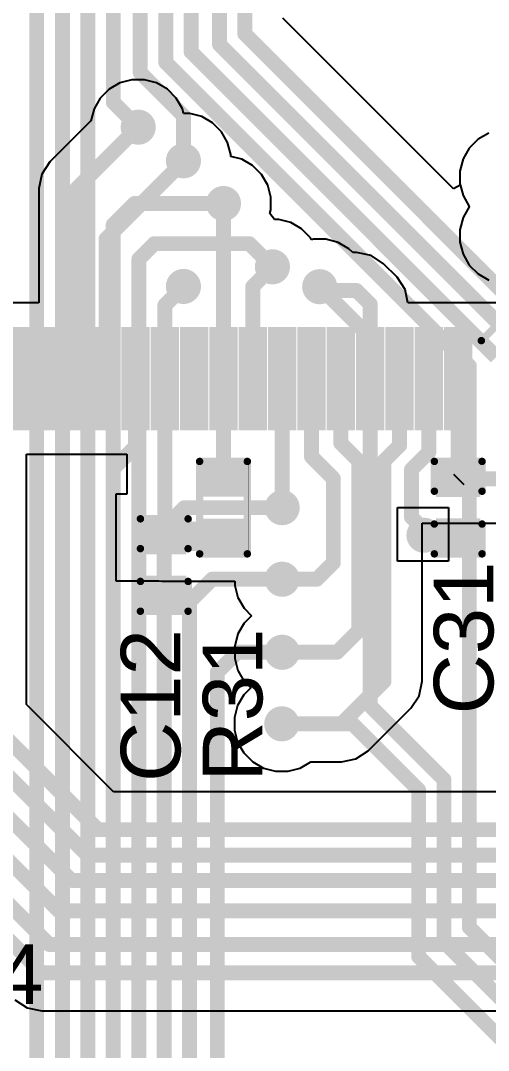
# Model space of a CAD drawing. Header units: millimetres. Extents: x 0 to 214, y 0 to 214.
# Drawn here: x 4.174 to 4.488, y 1.825 to 2.516 of the extents above; entities that cross this region are included whole.
import ezdxf

# ---------------------------------------------------------------- set-up
doc = ezdxf.new("R2010")
doc.units = ezdxf.units.MM
doc.header["$MEASUREMENT"] = 0
for name, color, linetype in [('BottomLayer', 5, 'Continuous'), ('TopLayer', 1, 'Continuous'), ('TopOverlay', 2, 'Continuous'), ('TopPaste', 8, 'Continuous'), ('TopSolder', 216, 'Continuous'), ('ViaHoleLayer', 16, 'Continuous')]:
    doc.layers.add(name, color=color, linetype=linetype)
doc.styles.add('Arial', font='', dxfattribs={"height": 0.2})
doc.styles.get('Arial').set_extended_font_data('Arial')

# ---------------------------------------------------------------- blocks, each defined once
blk = doc.blocks.new('C___0402_17')
at = {"layer": 'TopLayer'}
for points in [[(-0.0275, -0.0125), (-0.0275, 0.0125), (-0.0095, 0.0125), (-0.0095, -0.0125)], [(0.0095, -0.0125), (0.0095, 0.0125), (0.0275, 0.0125), (0.0275, -0.0125)]]:
    blk.add_hatch(color=1, dxfattribs=at).paths.add_polyline_path(points)
at = {"layer": 'TopPaste'}
for points in [[(-0.0275, -0.0125), (-0.0275, 0.0125), (-0.0095, 0.0125), (-0.0095, -0.0125)], [(0.0095, -0.0125), (0.0095, 0.0125), (0.0275, 0.0125), (0.0275, -0.0125)]]:
    blk.add_hatch(color=8, dxfattribs=at).paths.add_polyline_path(points)
at = {"layer": 'TopSolder'}
for points in [[(-0.02986, -0.01486), (-0.02986, 0.01486), (-0.00714, 0.01486), (-0.00714, -0.01486)], [(0.00714, -0.01486), (0.00714, 0.01486), (0.02986, 0.01486), (0.02986, -0.01486)]]:
    blk.add_hatch(color=216, dxfattribs=at).paths.add_polyline_path(points)
at = {"layer": 'TopOverlay', "const_width": 0.005}
for points in [[(-0.031, -0.016), (-0.031, 0.016)], [(-0.011, 0.016), (-0.031, 0.016)], [(0.031, 0.016), (0.011, 0.016)], [(0.031, -0.016), (0.031, 0.016)], [(-0.011, -0.016), (-0.031, -0.016)], [(0.031, -0.016), (0.011, -0.016)]]:
    blk.add_lwpolyline(points, dxfattribs=at)
at = {"layer": 'TopOverlay', "const_width": 0.0025}
for points in [[(-0.03225, 0.016, 1), (-0.02975, 0.016, 1)], [(-0.03225, 0.016, 1), (-0.02975, 0.016, 1)], [(-0.01225, 0.016, 1), (-0.00975, 0.016, 1)], [(0.00975, 0.016, 1), (0.01225, 0.016, 1)], [(0.02975, 0.016, 1), (0.03225, 0.016, 1)], [(0.02975, 0.016, 1), (0.03225, 0.016, 1)], [(-0.03225, -0.016, 1), (-0.02975, -0.016, 1)], [(-0.03225, -0.016, 1), (-0.02975, -0.016, 1)], [(-0.01225, -0.016, 1), (-0.00975, -0.016, 1)], [(0.00975, -0.016, 1), (0.01225, -0.016, 1)], [(0.02975, -0.016, 1), (0.03225, -0.016, 1)], [(0.02975, -0.016, 1), (0.03225, -0.016, 1)]]:
    blk.add_lwpolyline(points, format="xyb", close=True, dxfattribs=at)
blk = doc.blocks.new('C___0402_20')
at = {"layer": 'TopLayer'}
for points in [[(-0.0275, -0.0125), (-0.0275, 0.0125), (-0.0095, 0.0125), (-0.0095, -0.0125)], [(0.0095, -0.0125), (0.0095, 0.0125), (0.0275, 0.0125), (0.0275, -0.0125)]]:
    blk.add_hatch(color=1, dxfattribs=at).paths.add_polyline_path(points)
at = {"layer": 'TopPaste'}
for points in [[(-0.0275, -0.0125), (-0.0275, 0.0125), (-0.0095, 0.0125), (-0.0095, -0.0125)], [(0.0095, -0.0125), (0.0095, 0.0125), (0.0275, 0.0125), (0.0275, -0.0125)]]:
    blk.add_hatch(color=8, dxfattribs=at).paths.add_polyline_path(points)
at = {"layer": 'TopSolder'}
for points in [[(-0.02986, -0.01486), (-0.02986, 0.01486), (-0.00714, 0.01486), (-0.00714, -0.01486)], [(0.00714, -0.01486), (0.00714, 0.01486), (0.02986, 0.01486), (0.02986, -0.01486)]]:
    blk.add_hatch(color=216, dxfattribs=at).paths.add_polyline_path(points)
at = {"layer": 'TopOverlay', "const_width": 0.005}
for points in [[(-0.031, -0.016), (-0.031, 0.016)], [(-0.011, 0.016), (-0.031, 0.016)], [(0.031, 0.016), (0.011, 0.016)], [(0.031, -0.016), (0.031, 0.016)], [(-0.011, -0.016), (-0.031, -0.016)], [(0.031, -0.016), (0.011, -0.016)]]:
    blk.add_lwpolyline(points, dxfattribs=at)
at = {"layer": 'TopOverlay', "const_width": 0.0025}
for points in [[(-0.03225, 0.016, 1), (-0.02975, 0.016, 1)], [(-0.03225, 0.016, 1), (-0.02975, 0.016, 1)], [(-0.01225, 0.016, 1), (-0.00975, 0.016, 1)], [(0.00975, 0.016, 1), (0.01225, 0.016, 1)], [(0.02975, 0.016, 1), (0.03225, 0.016, 1)], [(0.02975, 0.016, 1), (0.03225, 0.016, 1)], [(-0.03225, -0.016, 1), (-0.02975, -0.016, 1)], [(-0.03225, -0.016, 1), (-0.02975, -0.016, 1)], [(-0.01225, -0.016, 1), (-0.00975, -0.016, 1)], [(0.00975, -0.016, 1), (0.01225, -0.016, 1)], [(0.02975, -0.016, 1), (0.03225, -0.016, 1)], [(0.02975, -0.016, 1), (0.03225, -0.016, 1)]]:
    blk.add_lwpolyline(points, format="xyb", close=True, dxfattribs=at)
blk = doc.blocks.new('LQFP_144_20_20__126')
at = {"layer": 'TopLayer'}
for points in [[(0.0437, -0.45118), (0.0437, -0.38976), (0.05472, -0.38976), (0.05472, -0.45118)], [(0.06339, -0.45118), (0.06339, -0.38976), (0.07441, -0.38976), (0.07441, -0.45118)], [(0.08307, -0.45118), (0.08307, -0.38976), (0.09409, -0.38976), (0.09409, -0.45118)], [(0.10276, -0.45118), (0.10276, -0.38976), (0.11378, -0.38976), (0.11378, -0.45118)], [(0.12244, -0.45118), (0.12244, -0.38976), (0.13346, -0.38976), (0.13346, -0.45118)], [(0.14213, -0.45118), (0.14213, -0.38976), (0.15315, -0.38976), (0.15315, -0.45118)], [(0.16181, -0.45118), (0.16181, -0.38976), (0.17283, -0.38976), (0.17283, -0.45118)], [(0.1815, -0.45118), (0.1815, -0.38976), (0.19252, -0.38976), (0.19252, -0.45118)], [(0.20118, -0.45118), (0.20118, -0.38976), (0.2122, -0.38976), (0.2122, -0.45118)], [(0.22087, -0.45118), (0.22087, -0.38976), (0.23189, -0.38976), (0.23189, -0.45118)], [(0.24055, -0.45118), (0.24055, -0.38976), (0.25157, -0.38976), (0.25157, -0.45118)], [(0.26024, -0.45118), (0.26024, -0.38976), (0.27126, -0.38976), (0.27126, -0.45118)], [(0.27992, -0.45118), (0.27992, -0.38976), (0.29094, -0.38976), (0.29094, -0.45118)], [(0.29961, -0.45118), (0.29961, -0.38976), (0.31063, -0.38976), (0.31063, -0.45118)], [(0.31929, -0.45118), (0.31929, -0.38976), (0.33031, -0.38976), (0.33031, -0.45118)], [(0.33898, -0.45118), (0.33898, -0.38976), (0.35, -0.38976), (0.35, -0.45118)]]:
    blk.add_hatch(color=1, dxfattribs=at).paths.add_polyline_path(points)
at = {"layer": 'TopPaste'}
for points in [[(0.0437, -0.45118), (0.0437, -0.38976), (0.05472, -0.38976), (0.05472, -0.45118)], [(0.06339, -0.45118), (0.06339, -0.38976), (0.07441, -0.38976), (0.07441, -0.45118)], [(0.08307, -0.45118), (0.08307, -0.38976), (0.09409, -0.38976), (0.09409, -0.45118)], [(0.10276, -0.45118), (0.10276, -0.38976), (0.11378, -0.38976), (0.11378, -0.45118)], [(0.12244, -0.45118), (0.12244, -0.38976), (0.13346, -0.38976), (0.13346, -0.45118)], [(0.14213, -0.45118), (0.14213, -0.38976), (0.15315, -0.38976), (0.15315, -0.45118)], [(0.16181, -0.45118), (0.16181, -0.38976), (0.17283, -0.38976), (0.17283, -0.45118)], [(0.1815, -0.45118), (0.1815, -0.38976), (0.19252, -0.38976), (0.19252, -0.45118)], [(0.20118, -0.45118), (0.20118, -0.38976), (0.2122, -0.38976), (0.2122, -0.45118)], [(0.22087, -0.45118), (0.22087, -0.38976), (0.23189, -0.38976), (0.23189, -0.45118)], [(0.24055, -0.45118), (0.24055, -0.38976), (0.25157, -0.38976), (0.25157, -0.45118)], [(0.26024, -0.45118), (0.26024, -0.38976), (0.27126, -0.38976), (0.27126, -0.45118)], [(0.27992, -0.45118), (0.27992, -0.38976), (0.29094, -0.38976), (0.29094, -0.45118)], [(0.29961, -0.45118), (0.29961, -0.38976), (0.31063, -0.38976), (0.31063, -0.45118)], [(0.31929, -0.45118), (0.31929, -0.38976), (0.33031, -0.38976), (0.33031, -0.45118)], [(0.33898, -0.45118), (0.33898, -0.38976), (0.35, -0.38976), (0.35, -0.45118)]]:
    blk.add_hatch(color=8, dxfattribs=at).paths.add_polyline_path(points)
at = {"layer": 'TopSolder'}
for points in [[(0.0397, -0.45518), (0.0397, -0.38576), (0.05872, -0.38576), (0.05872, -0.45518)], [(0.05939, -0.45518), (0.05939, -0.38576), (0.07841, -0.38576), (0.07841, -0.45518)], [(0.07907, -0.45518), (0.07907, -0.38576), (0.09809, -0.38576), (0.09809, -0.45518)], [(0.09876, -0.45518), (0.09876, -0.38576), (0.11778, -0.38576), (0.11778, -0.45518)], [(0.11844, -0.45518), (0.11844, -0.38576), (0.13746, -0.38576), (0.13746, -0.45518)], [(0.13813, -0.45518), (0.13813, -0.38576), (0.15715, -0.38576), (0.15715, -0.45518)], [(0.15781, -0.45518), (0.15781, -0.38576), (0.17683, -0.38576), (0.17683, -0.45518)], [(0.1775, -0.45518), (0.1775, -0.38576), (0.19652, -0.38576), (0.19652, -0.45518)], [(0.19718, -0.45518), (0.19718, -0.38576), (0.2162, -0.38576), (0.2162, -0.45518)], [(0.21687, -0.45518), (0.21687, -0.38576), (0.23589, -0.38576), (0.23589, -0.45518)], [(0.23655, -0.45518), (0.23655, -0.38576), (0.25557, -0.38576), (0.25557, -0.45518)], [(0.25624, -0.45518), (0.25624, -0.38576), (0.27526, -0.38576), (0.27526, -0.45518)], [(0.27592, -0.45518), (0.27592, -0.38576), (0.29494, -0.38576), (0.29494, -0.45518)], [(0.29561, -0.45518), (0.29561, -0.38576), (0.31463, -0.38576), (0.31463, -0.45518)], [(0.31529, -0.45518), (0.31529, -0.38576), (0.33431, -0.38576), (0.33431, -0.45518)], [(0.33498, -0.45518), (0.33498, -0.38576), (0.354, -0.38576), (0.354, -0.45518)]]:
    blk.add_hatch(color=216, dxfattribs=at).paths.add_polyline_path(points)
at = {"layer": 'TopOverlay', "const_width": 0.005}
blk.add_lwpolyline([(0.36, -0.395), (0.395, -0.36)], dxfattribs=at)
at = {"layer": 'TopOverlay', "const_width": 0.0025}
blk.add_lwpolyline([(0.35875, -0.395, 1), (0.36125, -0.395, 1)], format="xyb", close=True, dxfattribs=at)
blk = doc.blocks.new('R___0402_415')
at = {"layer": 'TopLayer'}
for points in [[(-0.0275, -0.0125), (-0.0275, 0.0125), (-0.0095, 0.0125), (-0.0095, -0.0125)], [(0.0095, -0.0125), (0.0095, 0.0125), (0.0275, 0.0125), (0.0275, -0.0125)]]:
    blk.add_hatch(color=1, dxfattribs=at).paths.add_polyline_path(points)
at = {"layer": 'TopPaste'}
for points in [[(-0.0275, -0.0125), (-0.0275, 0.0125), (-0.0095, 0.0125), (-0.0095, -0.0125)], [(0.0095, -0.0125), (0.0095, 0.0125), (0.0275, 0.0125), (0.0275, -0.0125)]]:
    blk.add_hatch(color=8, dxfattribs=at).paths.add_polyline_path(points)
at = {"layer": 'TopSolder'}
for points in [[(-0.02967, -0.01467), (-0.02967, 0.01467), (-0.00733, 0.01467), (-0.00733, -0.01467)], [(0.00733, -0.01467), (0.00733, 0.01467), (0.02967, 0.01467), (0.02967, -0.01467)]]:
    blk.add_hatch(color=216, dxfattribs=at).paths.add_polyline_path(points)
at = {"layer": 'TopOverlay'}
for points, const_width in [([(-0.031, 0.016), (0.031, 0.016)], 0.005), ([(-0.031, 0.016), (-0.031, -0.016)], 0.005), ([(0.031, 0.016), (0.031, -0.016)], 0.005), ([(-0.031, -0.016), (0.031, -0.016)], 0.005), ([(-0.032, -0.017), (0.032, -0.017)], 0.000127)]:
    blk.add_lwpolyline(points, dxfattribs=dict(at, const_width=const_width))
for points, const_width in [([(-0.03225, 0.016, 1), (-0.02975, 0.016, 1)], 0.0025), ([(-0.03225, 0.016, 1), (-0.02975, 0.016, 1)], 0.0025), ([(0.02975, 0.016, 1), (0.03225, 0.016, 1)], 0.0025), ([(0.02975, 0.016, 1), (0.03225, 0.016, 1)], 0.0025), ([(-0.03225, -0.016, 1), (-0.02975, -0.016, 1)], 0.0025), ([(-0.03225, -0.016, 1), (-0.02975, -0.016, 1)], 0.0025), ([(0.02975, -0.016, 1), (0.03225, -0.016, 1)], 0.0025), ([(0.02975, -0.016, 1), (0.03225, -0.016, 1)], 0.0025), ([(-0.03203, -0.017, 1), (-0.03197, -0.017, 1)], 0.0000635), ([(0.03197, -0.017, 1), (0.03203, -0.017, 1)], 0.0000635)]:
    blk.add_lwpolyline(points, format="xyb", close=True, dxfattribs=dict(at, const_width=const_width))

msp = doc.modelspace()

# ---------------------------------------------------------------- hatches: boundary and pattern name
at = {"layer": 'BottomLayer'}
h = msp.add_hatch(color=5, dxfattribs=at)
edge = h.paths.add_edge_path()
edge.add_arc((4.25267, 2.44421), 0.01181, 0, 360)
h = msp.add_hatch(color=5, dxfattribs=at)
edge = h.paths.add_edge_path()
edge.add_arc((4.28301, 2.42164), 0.01181, 0, 360)
h = msp.add_hatch(color=5, dxfattribs=at)
edge = h.paths.add_edge_path()
edge.add_arc((4.30988, 2.393), 0.01181, 0, 360)
h = msp.add_hatch(color=5, dxfattribs=at)
edge = h.paths.add_edge_path()
edge.add_arc((4.34272, 2.35053), 0.01181, 0, 360)
h = msp.add_hatch(color=5, dxfattribs=at)
edge = h.paths.add_edge_path()
edge.add_arc((4.28301, 2.33737), 0.01181, 0, 360)
h = msp.add_hatch(color=5, dxfattribs=at)
edge = h.paths.add_edge_path()
edge.add_arc((4.37444, 2.3372), 0.01181, 0, 360)
h = msp.add_hatch(color=5, dxfattribs=at)
edge = h.paths.add_edge_path()
edge.add_arc((4.34925, 2.189), 0.01181, 0, 360)
h = msp.add_hatch(color=5, dxfattribs=at)
edge = h.paths.add_edge_path()
edge.add_arc((4.4444, 2.1705), 0.01181, 0, 360)
h = msp.add_hatch(color=5, dxfattribs=at)
edge = h.paths.add_edge_path()
edge.add_arc((4.34925, 2.141), 0.01181, 0, 360)
h = msp.add_hatch(color=5, dxfattribs=at)
edge = h.paths.add_edge_path()
edge.add_arc((4.34925, 2.092), 0.01181, 0, 360)
h = msp.add_hatch(color=5, dxfattribs=at)
edge = h.paths.add_edge_path()
edge.add_arc((4.349, 2.044), 0.01181, 0, 360)
at = {"layer": 'TopLayer'}
h = msp.add_hatch(color=1, dxfattribs=at)
edge = h.paths.add_edge_path()
edge.add_arc((4.25267, 2.44421), 0.01181, 0, 360)
h = msp.add_hatch(color=1, dxfattribs=at)
edge = h.paths.add_edge_path()
edge.add_arc((4.28301, 2.42164), 0.01181, 0, 360)
h = msp.add_hatch(color=1, dxfattribs=at)
edge = h.paths.add_edge_path()
edge.add_arc((4.30988, 2.393), 0.01181, 0, 360)
h = msp.add_hatch(color=1, dxfattribs=at)
edge = h.paths.add_edge_path()
edge.add_arc((4.34272, 2.35053), 0.01181, 0, 360)
h = msp.add_hatch(color=1, dxfattribs=at)
edge = h.paths.add_edge_path()
edge.add_arc((4.28301, 2.33737), 0.01181, 0, 360)
h = msp.add_hatch(color=1, dxfattribs=at)
edge = h.paths.add_edge_path()
edge.add_arc((4.37444, 2.3372), 0.01181, 0, 360)
h = msp.add_hatch(color=1, dxfattribs=at)
edge = h.paths.add_edge_path()
edge.add_arc((4.34925, 2.189), 0.01181, 0, 360)
for points in [[(4.26844, 2.16001), (4.32238, 2.16001), (4.32238, 2.1795), (4.26844, 2.1795)], [(4.4444, 2.1615), (4.47986, 2.1615), (4.47986, 2.1795), (4.4444, 2.1795)]]:
    msp.add_hatch(color=1, dxfattribs=at).paths.add_polyline_path(points)
h = msp.add_hatch(color=1, dxfattribs=at)
edge = h.paths.add_edge_path()
edge.add_arc((4.4444, 2.1705), 0.01181, 0, 360)
h = msp.add_hatch(color=1, dxfattribs=at)
edge = h.paths.add_edge_path()
edge.add_arc((4.34925, 2.141), 0.01181, 0, 360)
h = msp.add_hatch(color=1, dxfattribs=at)
edge = h.paths.add_edge_path()
edge.add_arc((4.34925, 2.092), 0.01181, 0, 360)
h = msp.add_hatch(color=1, dxfattribs=at)
edge = h.paths.add_edge_path()
edge.add_arc((4.349, 2.044), 0.01181, 0, 360)
at = {"layer": 'ViaHoleLayer'}
h = msp.add_hatch(color=16, dxfattribs=at)
edge = h.paths.add_edge_path()
edge.add_arc((4.25267, 2.44421), 0.00591, 0, 360)
h = msp.add_hatch(color=16, dxfattribs=at)
edge = h.paths.add_edge_path()
edge.add_arc((4.28301, 2.42164), 0.00591, 0, 360)
h = msp.add_hatch(color=16, dxfattribs=at)
edge = h.paths.add_edge_path()
edge.add_arc((4.30988, 2.393), 0.00591, 0, 360)
h = msp.add_hatch(color=16, dxfattribs=at)
edge = h.paths.add_edge_path()
edge.add_arc((4.34272, 2.35053), 0.00591, 0, 360)
h = msp.add_hatch(color=16, dxfattribs=at)
edge = h.paths.add_edge_path()
edge.add_arc((4.28301, 2.33737), 0.00591, 0, 360)
h = msp.add_hatch(color=16, dxfattribs=at)
edge = h.paths.add_edge_path()
edge.add_arc((4.37444, 2.3372), 0.00591, 0, 360)
h = msp.add_hatch(color=16, dxfattribs=at)
edge = h.paths.add_edge_path()
edge.add_arc((4.34925, 2.189), 0.00591, 0, 360)
h = msp.add_hatch(color=16, dxfattribs=at)
edge = h.paths.add_edge_path()
edge.add_arc((4.4444, 2.1705), 0.00591, 0, 360)
h = msp.add_hatch(color=16, dxfattribs=at)
edge = h.paths.add_edge_path()
edge.add_arc((4.34925, 2.141), 0.00591, 0, 360)
h = msp.add_hatch(color=16, dxfattribs=at)
edge = h.paths.add_edge_path()
edge.add_arc((4.34925, 2.092), 0.00591, 0, 360)
h = msp.add_hatch(color=16, dxfattribs=at)
edge = h.paths.add_edge_path()
edge.add_arc((4.349, 2.044), 0.00591, 0, 360)

# ---------------------------------------------------------------- linework, layer by layer
at = {"layer": 'BottomLayer'}
for p, q in [((4.46426, 2.40275), (4.34965, 2.51736)), ((4.48798, 2.44024), (4.48073, 2.43606)), ((4.48073, 2.43606), (4.47481, 2.43013)), ((4.47481, 2.43013), (4.47062, 2.42288)), ((4.47062, 2.42288), (4.46845, 2.41479)), ((4.46845, 2.41479), (4.46845, 2.40641)), ((4.46874, 2.40534), (4.46426, 2.40275)), ((4.46845, 2.40641), (4.46874, 2.40534)), ((4.42669, 2.15318), (4.42669, 2.18916)), ((4.42669, 2.18916), (4.46091, 2.18916)), ((4.46091, 2.18916), (4.46091, 2.15318)), ((4.46091, 2.15318), (4.42669, 2.15318))]:
    msp.add_line(p, q, dxfattribs=at)
at = {"layer": 'BottomLayer', "const_width": 0.01}
for points in [[(4.28816, 2.49472), (4.28816, 3.0615)], [(4.30716, 2.49976), (4.30716, 3.04184)], [(4.27116, 2.48767), (4.27116, 2.85227)], [(4.25395, 2.48085), (4.25395, 2.82643)], [(4.23595, 2.46093), (4.23595, 2.81544)], [(4.21887, 2.128), (4.21887, 2.75813)], [(4.32416, 2.5068), (4.32416, 2.72883)], [(4.20187, 2.128), (4.20187, 2.71813)], [(4.18452, 2.128), (4.18452, 2.67248)], [(4.32416, 2.5068), (4.53083, 2.30013)], [(4.30716, 2.49976), (4.51183, 2.29509)], [(4.28816, 2.49472), (4.49283, 2.29005)], [(4.27116, 2.48767), (4.47482, 2.28402)], [(4.25395, 2.48085), (4.28301, 2.45179)], [(4.23595, 2.46093), (4.25267, 2.44421)], [(4.28301, 2.42164), (4.28301, 2.45179)], [(4.23587, 2.37873), (4.25014, 2.393)], [(4.25014, 2.393), (4.30988, 2.393)], [(4.23587, 2.128), (4.23587, 2.37873)], [(4.25314, 2.35578), (4.26341, 2.36605)], [(4.26341, 2.36605), (4.32721, 2.36605)], [(4.32721, 2.36605), (4.34272, 2.35053)], [(4.25314, 0.46156), (4.25314, 2.35578)], [(4.37444, 2.3372), (4.4083, 2.30335)], [(4.4083, 2.05611), (4.4083, 2.30335)], [(4.47482, 1.90748), (4.47482, 2.28402)], [(4.27014, 2.17547), (4.28367, 2.189)], [(4.28367, 2.189), (4.34925, 2.189)], [(4.27014, 0.45452), (4.27014, 2.17547)], [(4.28714, 2.12583), (4.30231, 2.141)], [(4.30231, 2.141), (4.34925, 2.141)], [(4.18452, 2.128), (4.18452, 0.48911)], [(4.20187, 2.128), (4.20187, 0.48241)], [(4.21887, 2.128), (4.21887, 0.47537)], [(4.23587, 2.128), (4.23587, 0.46833)], [(4.28714, 0.4336), (4.28714, 2.12583)], [(4.30575, 2.0785), (4.31924, 2.092)], [(4.31924, 2.092), (4.34925, 2.092)], [(4.30575, 0.4116), (4.30575, 2.0785)], [(4.4083, 2.05611), (4.45782, 2.00659)], [(4.349, 2.044), (4.39637, 2.044)], [(4.39637, 2.044), (4.44082, 1.99955)], [(4.45782, 1.89761), (4.45782, 2.00659)], [(4.44082, 1.88778), (4.44082, 1.99955)], [(4.47482, 1.90748), (4.5434, 1.83889)], [(4.45782, 1.89761), (4.53553, 1.81989)], [(4.44082, 1.88778), (4.53177, 1.79683)]]:
    msp.add_lwpolyline(points, dxfattribs=at)
at = {"layer": 'BottomLayer', "const_width": 0.005}
for points in [[(4.32166, 2.5068, 1), (4.32666, 2.5068, 1)], [(4.32166, 2.5068, 1), (4.32666, 2.5068, 1)], [(4.30466, 2.49976, 1), (4.30966, 2.49976, 1)], [(4.30466, 2.49976, 1), (4.30966, 2.49976, 1)], [(4.28566, 2.49472, 1), (4.29066, 2.49472, 1)], [(4.28566, 2.49472, 1), (4.29066, 2.49472, 1)], [(4.26866, 2.48767, 1), (4.27366, 2.48767, 1)], [(4.26866, 2.48767, 1), (4.27366, 2.48767, 1)], [(4.25145, 2.48085, 1), (4.25645, 2.48085, 1)], [(4.25145, 2.48085, 1), (4.25645, 2.48085, 1)], [(4.23345, 2.46093, 1), (4.23845, 2.46093, 1)], [(4.23345, 2.46093, 1), (4.23845, 2.46093, 1)], [(4.28051, 2.45179, 1), (4.28551, 2.45179, 1)], [(4.28051, 2.45179, 1), (4.28551, 2.45179, 1)], [(4.25017, 2.44421, 1), (4.25517, 2.44421, 1)], [(4.28051, 2.42164, 1), (4.28551, 2.42164, 1)], [(4.24764, 2.393, 1), (4.25264, 2.393, 1)], [(4.24764, 2.393, 1), (4.25264, 2.393, 1)], [(4.30738, 2.393, 1), (4.31238, 2.393, 1)], [(4.23337, 2.37873, 1), (4.23837, 2.37873, 1)], [(4.23337, 2.37873, 1), (4.23837, 2.37873, 1)], [(4.26091, 2.36605, 1), (4.26591, 2.36605, 1)], [(4.26091, 2.36605, 1), (4.26591, 2.36605, 1)], [(4.32471, 2.36605, 1), (4.32971, 2.36605, 1)], [(4.32471, 2.36605, 1), (4.32971, 2.36605, 1)], [(4.25064, 2.35578, 1), (4.25564, 2.35578, 1)], [(4.25064, 2.35578, 1), (4.25564, 2.35578, 1)], [(4.34022, 2.35053, 1), (4.34522, 2.35053, 1)], [(4.37194, 2.3372, 1), (4.37694, 2.3372, 1)], [(4.4058, 2.30335, 1), (4.4108, 2.30335, 1)], [(4.4058, 2.30335, 1), (4.4108, 2.30335, 1)], [(4.47232, 2.28402, 1), (4.47732, 2.28402, 1)], [(4.47232, 2.28402, 1), (4.47732, 2.28402, 1)], [(4.28117, 2.189, 1), (4.28617, 2.189, 1)], [(4.28117, 2.189, 1), (4.28617, 2.189, 1)], [(4.34675, 2.189, 1), (4.35175, 2.189, 1)], [(4.26764, 2.17547, 1), (4.27264, 2.17547, 1)], [(4.26764, 2.17547, 1), (4.27264, 2.17547, 1)], [(4.29981, 2.141, 1), (4.30481, 2.141, 1)], [(4.29981, 2.141, 1), (4.30481, 2.141, 1)], [(4.34675, 2.141, 1), (4.35175, 2.141, 1)], [(4.18202, 2.128, 1), (4.18702, 2.128, 1)], [(4.18202, 2.128, 1), (4.18702, 2.128, 1)], [(4.19937, 2.128, 1), (4.20437, 2.128, 1)], [(4.19937, 2.128, 1), (4.20437, 2.128, 1)], [(4.21637, 2.128, 1), (4.22137, 2.128, 1)], [(4.21637, 2.128, 1), (4.22137, 2.128, 1)], [(4.23337, 2.128, 1), (4.23837, 2.128, 1)], [(4.23337, 2.128, 1), (4.23837, 2.128, 1)], [(4.28464, 2.12583, 1), (4.28964, 2.12583, 1)], [(4.28464, 2.12583, 1), (4.28964, 2.12583, 1)], [(4.31674, 2.092, 1), (4.32174, 2.092, 1)], [(4.31674, 2.092, 1), (4.32174, 2.092, 1)], [(4.34675, 2.092, 1), (4.35175, 2.092, 1)], [(4.30325, 2.0785, 1), (4.30825, 2.0785, 1)], [(4.30325, 2.0785, 1), (4.30825, 2.0785, 1)], [(4.4058, 2.05611, 1), (4.4108, 2.05611, 1)], [(4.4058, 2.05611, 1), (4.4108, 2.05611, 1)], [(4.3465, 2.044, 1), (4.3515, 2.044, 1)], [(4.39387, 2.044, 1), (4.39887, 2.044, 1)], [(4.39387, 2.044, 1), (4.39887, 2.044, 1)], [(4.45532, 2.00659, 1), (4.46032, 2.00659, 1)], [(4.45532, 2.00659, 1), (4.46032, 2.00659, 1)], [(4.43832, 1.99955, 1), (4.44332, 1.99955, 1)], [(4.43832, 1.99955, 1), (4.44332, 1.99955, 1)], [(4.47232, 1.90748, 1), (4.47732, 1.90748, 1)], [(4.47232, 1.90748, 1), (4.47732, 1.90748, 1)], [(4.45532, 1.89761, 1), (4.46032, 1.89761, 1)], [(4.45532, 1.89761, 1), (4.46032, 1.89761, 1)], [(4.43832, 1.88778, 1), (4.44332, 1.88778, 1)], [(4.43832, 1.88778, 1), (4.44332, 1.88778, 1)]]:
    msp.add_lwpolyline(points, format="xyb", close=True, dxfattribs=at)
at = {"layer": 'TopLayer'}
for p, q in [((4.24039, 2.47385), (4.23314, 2.46966)), ((4.24848, 2.47602), (4.24039, 2.47385)), ((4.25686, 2.47602), (4.24848, 2.47602)), ((4.26495, 2.47385), (4.25686, 2.47602)), ((4.2722, 2.46966), (4.26495, 2.47385)), ((4.23314, 2.46966), (4.22722, 2.46374)), ((4.27813, 2.46374), (4.2722, 2.46966)), ((4.22722, 2.46374), (4.22303, 2.45649)), ((4.28231, 2.45649), (4.27813, 2.46374)), ((4.22303, 2.45649), (4.22088, 2.44846)), ((4.28313, 2.45345), (4.28231, 2.45649)), ((4.28719, 2.45345), (4.28313, 2.45345)), ((4.29528, 2.45128), (4.28719, 2.45345)), ((4.22088, 2.44846), (4.19343, 2.42101)), ((4.30254, 2.4471), (4.29528, 2.45128)), ((4.30846, 2.44117), (4.30254, 2.4471)), ((4.31265, 2.43392), (4.30846, 2.44117)), ((4.48798, 2.44024), (4.48073, 2.43606)), ((4.31482, 2.42583), (4.31265, 2.43392)), ((4.48073, 2.43606), (4.47481, 2.43013)), ((4.31482, 2.42461), (4.31482, 2.42583)), ((4.32215, 2.42264), (4.31482, 2.42461)), ((4.47481, 2.43013), (4.47062, 2.42288)), ((4.19343, 2.42101), (4.1879, 2.41274)), ((4.32941, 2.41846), (4.32215, 2.42264)), ((4.33533, 2.41253), (4.32941, 2.41846)), ((4.47062, 2.42288), (4.46845, 2.41479)), ((4.1879, 2.41274), (4.18596, 2.40299)), ((4.33952, 2.40528), (4.33533, 2.41253)), ((4.46845, 2.41479), (4.46845, 2.40641)), ((4.34169, 2.39719), (4.33952, 2.40528)), ((4.46845, 2.40641), (4.47062, 2.39832)), ((4.18596, 2.40299), (4.18596, 2.32627)), ((4.34169, 2.38881), (4.34169, 2.39719)), ((4.47062, 2.39832), (4.47481, 2.39107)), ((4.47481, 2.39076), (4.47062, 2.38351)), ((4.47481, 2.39107), (4.47496, 2.39092)), ((4.47496, 2.39092), (4.47481, 2.39076)), ((4.34102, 2.38631), (4.34169, 2.38881)), ((4.34406, 2.38234), (4.34102, 2.38631)), ((4.47062, 2.38351), (4.46845, 2.37542)), ((4.34691, 2.38234), (4.34406, 2.38234)), ((4.355, 2.38018), (4.34691, 2.38234)), ((4.36225, 2.37599), (4.355, 2.38018)), ((4.36817, 2.37006), (4.36225, 2.37599)), ((4.36898, 2.36867), (4.36817, 2.37006)), ((4.46845, 2.37542), (4.46845, 2.36704)), ((4.37025, 2.36901), (4.36898, 2.36867)), ((4.37863, 2.36901), (4.37025, 2.36901)), ((4.38672, 2.36685), (4.37863, 2.36901)), ((4.39397, 2.36266), (4.38672, 2.36685)), ((4.39655, 2.36009), (4.39397, 2.36266)), ((4.46845, 2.36704), (4.47062, 2.35895)), ((4.39923, 2.36009), (4.39655, 2.36009)), ((4.40898, 2.35815), (4.39923, 2.36009)), ((4.41725, 2.35262), (4.40898, 2.35815)), ((4.47062, 2.35895), (4.47481, 2.3517)), ((4.42632, 2.34355), (4.41725, 2.35262)), ((4.47481, 2.3517), (4.48073, 2.34578)), ((4.43185, 2.33528), (4.42632, 2.34355)), ((4.48073, 2.34578), (4.48798, 2.34159)), ((4.43364, 2.32627), (4.43185, 2.33528)), ((4.18596, 2.32627), (4.09914, 2.32627)), ((4.49263, 2.32627), (4.43364, 2.32627)), ((4.17763, 2.05701), (4.17763, 2.22485)), ((4.17763, 2.22485), (4.24502, 2.22485)), ((4.24502, 2.22485), (4.24502, 2.19801)), ((4.24502, 2.19801), (4.23764, 2.19801)), ((4.23764, 2.19801), (4.23764, 2.14001)), ((4.44308, 2.07259), (4.44308, 2.1785)), ((4.44308, 2.1785), (4.49986, 2.1785)), ((4.23764, 2.14001), (4.26647, 2.14001)), ((4.26647, 2.14001), (4.26844, 2.13962)), ((4.26844, 2.13962), (4.31743, 2.13962)), ((4.31743, 2.13962), (4.31743, 2.13681)), ((4.31743, 2.13681), (4.3196, 2.12872)), ((4.3196, 2.12872), (4.32379, 2.12147)), ((4.32379, 2.12147), (4.32876, 2.1165)), ((4.32876, 2.1165), (4.32379, 2.11153)), ((4.32379, 2.11153), (4.3196, 2.10428)), ((4.3196, 2.10428), (4.31743, 2.09619)), ((4.31743, 2.09619), (4.31743, 2.08781)), ((4.31743, 2.08781), (4.3196, 2.07972)), ((4.3196, 2.07972), (4.32379, 2.07247)), ((4.32379, 2.07247), (4.32814, 2.06812)), ((4.44113, 2.06283), (4.44308, 2.07259)), ((4.32814, 2.06812), (4.32354, 2.06353)), ((4.32354, 2.06353), (4.31936, 2.05628)), ((4.43561, 2.05456), (4.44113, 2.06283)), ((4.23617, 1.99847), (4.17763, 2.05701)), ((4.31936, 2.05628), (4.31719, 2.04819)), ((4.40702, 2.02598), (4.43561, 2.05456)), ((4.31719, 2.04819), (4.31719, 2.03981)), ((4.31719, 2.03981), (4.31936, 2.03172)), ((4.31936, 2.03172), (4.32354, 2.02447)), ((4.32354, 2.02447), (4.32947, 2.01854)), ((4.39875, 2.02045), (4.40702, 2.02598)), ((4.32947, 2.01854), (4.33672, 2.01436)), ((4.36128, 2.01436), (4.36847, 2.01851)), ((4.36847, 2.01851), (4.389, 2.01851)), ((4.389, 2.01851), (4.39875, 2.02045)), ((4.33672, 2.01436), (4.34481, 2.01219)), ((4.34481, 2.01219), (4.35319, 2.01219)), ((4.35319, 2.01219), (4.36128, 2.01436)), ((4.7008, 1.99847), (4.23617, 1.99847)), ((4.16994, 1.85894), (4.17821, 1.85341)), ((4.17821, 1.85341), (4.18796, 1.85147)), ((4.18796, 1.85147), (5.61016, 1.85147))]:
    msp.add_line(p, q, dxfattribs=at)
at = {"layer": 'TopLayer', "const_width": 0.01}
for points in [[(4.21145, 2.40299), (4.25267, 2.44421)], [(4.23114, 2.36929), (4.28301, 2.42116)], [(4.21145, 2.27556), (4.21145, 2.40299)], [(4.30988, 2.27556), (4.30988, 2.393)], [(4.23114, 2.27556), (4.23114, 2.36929)], [(4.32956, 2.33737), (4.34272, 2.35053)], [(4.27051, 2.3247), (4.28301, 2.3372)], [(4.28301, 2.3372), (4.28301, 2.33737)], [(4.32956, 2.27556), (4.32956, 2.33737)], [(4.37444, 2.3372), (4.37705, 2.3346)], [(4.37705, 2.3346), (4.39923, 2.3346)], [(4.39923, 2.3346), (4.4083, 2.32552)], [(4.27051, 2.27556), (4.27051, 2.3247)], [(4.4083, 2.27556), (4.4083, 2.32552)], [(4.25082, 2.23005), (4.25082, 2.27556)], [(4.27051, 2.16901), (4.27051, 2.27556)], [(4.30988, 2.2075), (4.30988, 2.27556)], [(4.34925, 2.189), (4.34925, 2.27556)], [(4.36893, 2.22317), (4.36893, 2.27556)], [(4.38862, 2.23221), (4.38862, 2.27556)], [(4.42799, 2.23064), (4.42799, 2.27556)], [(4.44767, 2.22629), (4.44767, 2.27556)], [(4.46736, 2.2075), (4.46736, 2.27556)], [(4.23641, 2.21564), (4.25082, 2.23005)], [(4.38862, 2.23221), (4.40059, 2.22024)], [(4.41759, 2.22024), (4.42799, 2.23064)], [(4.43604, 2.21465), (4.44767, 2.22629)], [(4.36893, 2.22317), (4.38359, 2.20852)], [(4.40059, 2.10656), (4.40059, 2.22024)], [(4.41759, 2.07259), (4.41759, 2.22024)], [(4.43604, 2.18255), (4.43604, 2.21465)], [(4.38359, 2.15212), (4.38359, 2.20852)], [(4.46736, 2.2075), (4.46811, 2.20825)], [(4.46811, 2.20825), (4.55825, 2.20825)], [(4.43604, 2.18255), (4.4444, 2.17419)], [(4.4444, 2.1705), (4.4444, 2.17419)], [(4.37247, 2.141), (4.38359, 2.15212)], [(4.34925, 2.141), (4.37247, 2.141)], [(3.99491, 2.1231), (4.19938, 1.91863)], [(4.38603, 2.092), (4.40059, 2.10656)], [(3.99193, 2.09703), (4.19297, 1.896)], [(4.34925, 2.092), (4.38603, 2.092)], [(3.98692, 2.078), (4.18796, 1.87696)], [(4.389, 2.044), (4.41759, 2.07259)], [(4.13271, 2.04184), (4.19655, 1.978)], [(4.15214, 2.04645), (4.22561, 1.97298)], [(4.349, 2.044), (4.389, 2.044)], [(4.11303, 2.03374), (4.20778, 1.93898)], [(4.19655, 1.978), (4.21857, 1.95598)], [(4.22561, 1.97298), (4.71136, 1.97298)], [(4.21857, 1.95598), (4.67752, 1.95598)], [(4.20778, 1.93898), (4.68456, 1.93898)], [(4.19938, 1.91863), (5.37832, 1.91863)], [(4.19297, 1.896), (5.53772, 1.896)], [(4.18796, 1.87696), (5.61016, 1.87696)]]:
    msp.add_lwpolyline(points, dxfattribs=at)
at = {"layer": 'TopLayer', "const_width": 0.005}
for points in [[(4.25017, 2.44421, 1), (4.25517, 2.44421, 1)], [(4.28051, 2.42116, 1), (4.28551, 2.42116, 1)], [(4.20895, 2.40299, 1), (4.21395, 2.40299, 1)], [(4.20895, 2.40299, 1), (4.21395, 2.40299, 1)], [(4.30738, 2.393, 1), (4.31238, 2.393, 1)], [(4.22864, 2.36929, 1), (4.23364, 2.36929, 1)], [(4.22864, 2.36929, 1), (4.23364, 2.36929, 1)], [(4.34022, 2.35053, 1), (4.34522, 2.35053, 1)], [(4.28051, 2.33737, 1), (4.28551, 2.33737, 1)], [(4.28051, 2.3372, 1), (4.28551, 2.3372, 1)], [(4.28051, 2.3372, 1), (4.28551, 2.3372, 1)], [(4.32706, 2.33737, 1), (4.33206, 2.33737, 1)], [(4.32706, 2.33737, 1), (4.33206, 2.33737, 1)], [(4.37194, 2.3372, 1), (4.37694, 2.3372, 1)], [(4.37455, 2.3346, 1), (4.37955, 2.3346, 1)], [(4.37455, 2.3346, 1), (4.37955, 2.3346, 1)], [(4.39673, 2.3346, 1), (4.40173, 2.3346, 1)], [(4.39673, 2.3346, 1), (4.40173, 2.3346, 1)], [(4.26801, 2.3247, 1), (4.27301, 2.3247, 1)], [(4.26801, 2.3247, 1), (4.27301, 2.3247, 1)], [(4.4058, 2.32552, 1), (4.4108, 2.32552, 1)], [(4.4058, 2.32552, 1), (4.4108, 2.32552, 1)], [(4.20895, 2.27556, 1), (4.21395, 2.27556, 1)], [(4.22864, 2.27556, 1), (4.23364, 2.27556, 1)], [(4.24832, 2.27556, 1), (4.25332, 2.27556, 1)], [(4.26801, 2.27556, 1), (4.27301, 2.27556, 1)], [(4.26801, 2.27556, 1), (4.27301, 2.27556, 1)], [(4.30738, 2.27556, 1), (4.31238, 2.27556, 1)], [(4.30738, 2.27556, 1), (4.31238, 2.27556, 1)], [(4.32706, 2.27556, 1), (4.33206, 2.27556, 1)], [(4.34675, 2.27556, 1), (4.35175, 2.27556, 1)], [(4.36643, 2.27556, 1), (4.37143, 2.27556, 1)], [(4.38612, 2.27556, 1), (4.39112, 2.27556, 1)], [(4.4058, 2.27556, 1), (4.4108, 2.27556, 1)], [(4.42549, 2.27556, 1), (4.43049, 2.27556, 1)], [(4.44517, 2.27556, 1), (4.45017, 2.27556, 1)], [(4.46486, 2.27556, 1), (4.46986, 2.27556, 1)], [(4.24832, 2.23005, 1), (4.25332, 2.23005, 1)], [(4.24832, 2.23005, 1), (4.25332, 2.23005, 1)], [(4.38612, 2.23221, 1), (4.39112, 2.23221, 1)], [(4.38612, 2.23221, 1), (4.39112, 2.23221, 1)], [(4.42549, 2.23064, 1), (4.43049, 2.23064, 1)], [(4.42549, 2.23064, 1), (4.43049, 2.23064, 1)], [(4.44517, 2.22629, 1), (4.45017, 2.22629, 1)], [(4.44517, 2.22629, 1), (4.45017, 2.22629, 1)], [(4.36643, 2.22317, 1), (4.37143, 2.22317, 1)], [(4.36643, 2.22317, 1), (4.37143, 2.22317, 1)], [(4.39809, 2.22024, 1), (4.40309, 2.22024, 1)], [(4.39809, 2.22024, 1), (4.40309, 2.22024, 1)], [(4.41509, 2.22024, 1), (4.42009, 2.22024, 1)], [(4.41509, 2.22024, 1), (4.42009, 2.22024, 1)], [(4.23391, 2.21564, 1), (4.23891, 2.21564, 1)], [(4.43354, 2.21465, 1), (4.43854, 2.21465, 1)], [(4.43354, 2.21465, 1), (4.43854, 2.21465, 1)], [(4.30738, 2.2075, 1), (4.31238, 2.2075, 1)], [(4.38109, 2.20852, 1), (4.38609, 2.20852, 1)], [(4.38109, 2.20852, 1), (4.38609, 2.20852, 1)], [(4.46486, 2.2075, 1), (4.46986, 2.2075, 1)], [(4.46486, 2.2075, 1), (4.46986, 2.2075, 1)], [(4.46561, 2.20825, 1), (4.47061, 2.20825, 1)], [(4.46561, 2.20825, 1), (4.47061, 2.20825, 1)], [(4.34675, 2.189, 1), (4.35175, 2.189, 1)], [(4.43354, 2.18255, 1), (4.43854, 2.18255, 1)], [(4.43354, 2.18255, 1), (4.43854, 2.18255, 1)], [(4.4419, 2.17419, 1), (4.4469, 2.17419, 1)], [(4.4419, 2.17419, 1), (4.4469, 2.17419, 1)], [(4.26801, 2.16901, 1), (4.27301, 2.16901, 1)], [(4.4419, 2.1705, 1), (4.4469, 2.1705, 1)], [(4.38109, 2.15212, 1), (4.38609, 2.15212, 1)], [(4.38109, 2.15212, 1), (4.38609, 2.15212, 1)], [(4.34675, 2.141, 1), (4.35175, 2.141, 1)], [(4.36997, 2.141, 1), (4.37497, 2.141, 1)], [(4.36997, 2.141, 1), (4.37497, 2.141, 1)], [(4.39809, 2.10656, 1), (4.40309, 2.10656, 1)], [(4.39809, 2.10656, 1), (4.40309, 2.10656, 1)], [(4.34675, 2.092, 1), (4.35175, 2.092, 1)], [(4.38353, 2.092, 1), (4.38853, 2.092, 1)], [(4.38353, 2.092, 1), (4.38853, 2.092, 1)], [(4.41509, 2.07259, 1), (4.42009, 2.07259, 1)], [(4.41509, 2.07259, 1), (4.42009, 2.07259, 1)], [(4.3465, 2.044, 1), (4.3515, 2.044, 1)], [(4.3865, 2.044, 1), (4.3915, 2.044, 1)], [(4.3865, 2.044, 1), (4.3915, 2.044, 1)], [(4.19405, 1.978, 1), (4.19905, 1.978, 1)], [(4.19405, 1.978, 1), (4.19905, 1.978, 1)], [(4.22311, 1.97298, 1), (4.22811, 1.97298, 1)], [(4.22311, 1.97298, 1), (4.22811, 1.97298, 1)], [(4.21607, 1.95598, 1), (4.22107, 1.95598, 1)], [(4.21607, 1.95598, 1), (4.22107, 1.95598, 1)], [(4.20528, 1.93898, 1), (4.21028, 1.93898, 1)], [(4.20528, 1.93898, 1), (4.21028, 1.93898, 1)], [(4.19688, 1.91863, 1), (4.20188, 1.91863, 1)], [(4.19688, 1.91863, 1), (4.20188, 1.91863, 1)], [(4.19047, 1.896, 1), (4.19547, 1.896, 1)], [(4.19047, 1.896, 1), (4.19547, 1.896, 1)], [(4.18546, 1.87696, 1), (4.19046, 1.87696, 1)], [(4.18546, 1.87696, 1), (4.19046, 1.87696, 1)]]:
    msp.add_lwpolyline(points, format="xyb", close=True, dxfattribs=at)

# ---------------------------------------------------------------- block references
msp.add_blockref('LQFP_144_20_20__126', (4.12287, 2.69603))
for name, p, rotation in [('R___0402_415', (4.30988, 2.189), 90), ('C___0402_17', (4.46736, 2.189), 270), ('C___0402_20', (4.27014, 2.15051), 270)]:
    msp.add_blockref(name, p, dxfattribs=dict(rotation=rotation))

# ---------------------------------------------------------------- texts
at = {"layer": 'TopOverlay', "style": 'Arial'}
for s, p in [('C31', (4.49099, 2.05035)), ('C12', (4.28099, 2.00502)), ('R31', (4.33599, 2.00535))]:
    msp.add_text(s, height=0.04, rotation=90, dxfattribs=at).set_placement(p)
msp.add_text('U4', height=0.04, dxfattribs=at).set_placement((4.11768, 1.85601))

doc.saveas('drawing.dxf')
